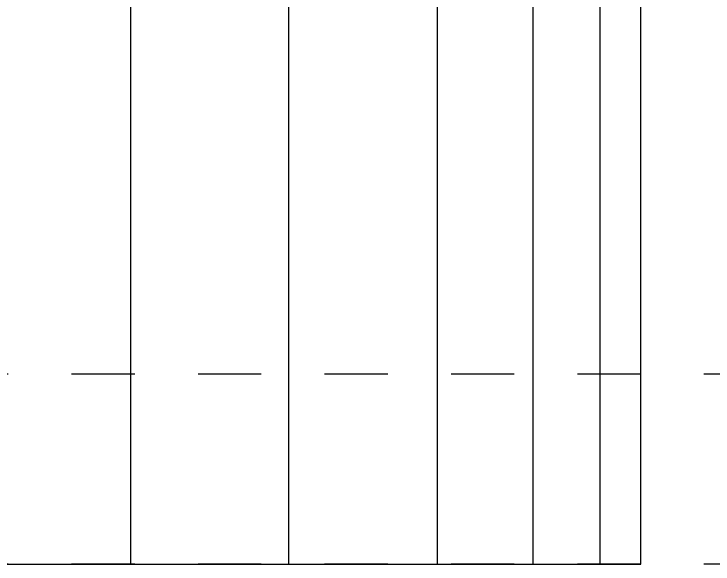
# Model space of a CAD drawing. Header units: metres. Extents: x 2217 to 2595, y -381 to -273.
# Drawn here: x 2358.336 to 2359.442, y -371.538 to -370.668 of the extents above; entities that cross this region are included whole.
import ezdxf

# ---------------------------------------------------------------- set-up
doc = ezdxf.new("R2010")
doc.units = ezdxf.units.M
doc.header["$LTSCALE"] = 0.5
doc.header["$MEASUREMENT"] = 0
doc.linetypes.add('HIDDEN', pattern=[0.375, 0.25, -0.125])
for name, color, linetype in [('A-ELV', 3, 'Continuous'), ('A-HAT', 25, 'Continuous'), ('A-TILE', 26, 'Continuous')]:
    doc.layers.add(name, color=color, linetype=linetype)

msp = doc.modelspace()

# ---------------------------------------------------------------- linework, layer by layer
at = {"layer": 'A-ELV', "ltscale": 0.5}
for p, q in [((2359.3273, -371.5379), (2359.3273, -370.6379)), ((2353.1773, -371.5379), (2359.3273, -371.5379))]:
    msp.add_line(p, q, dxfattribs=at)
at = {"layer": 'A-HAT', "linetype": 'HIDDEN', "ltscale": 0.5}
for p, q in [((2371.3273, -371.2379), (2341.1773, -371.2379)), ((2371.3273, -371.5379), (2341.1773, -371.5379))]:
    msp.add_line(p, q, dxfattribs=at)
at = {"layer": 'A-TILE', "ltscale": 0.5}
for p, q in [((2358.5207, -370.6379), (2358.5207, -371.5379)), ((2358.7705, -370.6379), (2358.7705, -371.5379)), ((2359.0052, -370.6379), (2359.0052, -371.5379)), ((2359.1566, -370.6379), (2359.1566, -371.5379)), ((2359.2626, -370.6379), (2359.2626, -371.5379))]:
    msp.add_line(p, q, dxfattribs=at)

doc.saveas('drawing.dxf')
